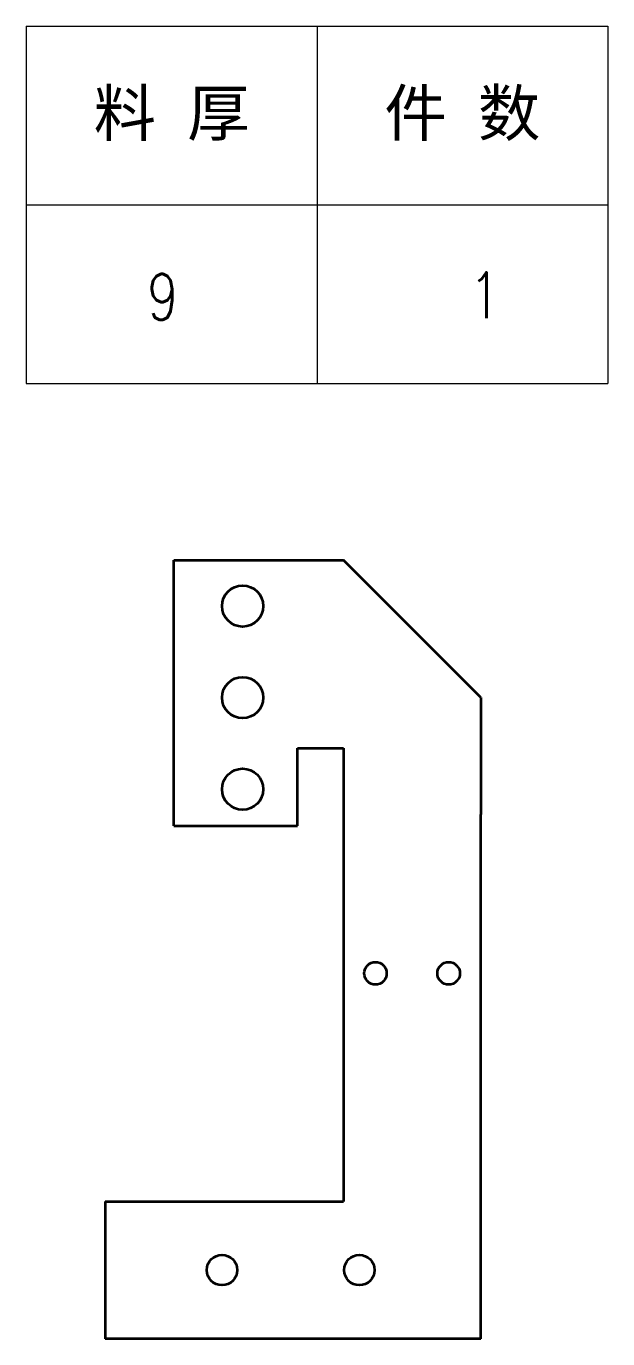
# Model space of a CAD drawing. Header units: millimetres. Extents: x 53130 to 124945, y -23470 to -1811.
# Drawn here: x 53271 to 53398, y -2097.4 to -1810.8 of the extents above; entities that cross this region are included whole.
import ezdxf
from ezdxf.enums import TextEntityAlignment as Align

# ---------------------------------------------------------------- set-up
doc = ezdxf.new("R2010")
doc.units = ezdxf.units.MM
doc.header["$LTSCALE"] = 0.5
doc.layers.add('标注线', color=3, linetype='Continuous', lineweight=18)
doc.layers.add('粗实线', color=7, linetype='Continuous', lineweight=35)
doc.styles.add('DIM', font='romans.shx', dxfattribs={"width": 0.8, "bigfont": 'bigfont.shx'})

# ---------------------------------------------------------------- blocks, each defined once
blk = doc.blocks.new('*T381')
at = {"color": 0, "linetype": 'ByBlock', "lineweight": -2, "transparency": 16777216}
for p, q in [((0, 0), (127, 0)), ((0, 0), (0, -78)), ((63.5, 0), (63.5, -78)), ((127, 0), (127, -78)), ((0, -39), (127, -39)), ((0, -78), (127, -78))]:
    blk.add_line(p, q, dxfattribs=at)
at = {"color": 0, "transparency": 16777216, "char_height": 10, "width": 60.5, "attachment_point": 5}
for s, insert in [('{\\fSimSun|b0|i0|c134|p2;料 厚}', (31.75, -19.5)), ('{\\fSimSun|b0|i0|c134|p2;件 数}', (95.25, -19.5))]:
    blk.add_mtext(s, dxfattribs=dict(at, insert=insert))
blk = doc.blocks.new('拆图参数')
blk.add_blockref('*T381', (-63.5, 78))
at = {"style": 'DIM', "width": 0.8}
blk.add_attdef('6', text='', height=10, dxfattribs=at).set_placement((-37.13, 18.91), align=Align.MIDDLE_LEFT)
blk.add_attdef('1', text='', height=10, dxfattribs=at).set_placement((36.65, 19.27), align=Align.MIDDLE_CENTER)

msp = doc.modelspace()

# ---------------------------------------------------------------- linework, layer by layer
at = {"layer": '粗实线'}
for p, q in [((53303.289, -1985.377), (53303.289, -1927.377)), ((53303.289, -1927.377), (53340.289, -1927.377)), ((53370.289, -1957.377), (53340.289, -1927.377)), ((53340.289, -1982.877), (53340.289, -2035.877)), ((53370.289, -2035.877), (53370.289, -1982.877)), ((53303.289, -1985.377), (53330.289, -1985.377)), ((53370.289, -2097.377), (53370.289, -2058.377)), ((53288.289, -2067.377), (53288.289, -2097.377)), ((53303.289, -2067.377), (53340.289, -2067.377)), ((53370.289, -2097.377), (53288.289, -2097.377))]:
    msp.add_line(p, q, dxfattribs=at)
at = {"layer": '粗实线', "ltscale": 0.3}
msp.add_line((53370.289, -1957.377), (53370.289, -1982.877), dxfattribs=at)
at = {"layer": '粗实线', "ltscale": 0.25}
msp.add_line((53330.289, -1968.377), (53340.289, -1968.377), dxfattribs=at)
at = {"layer": '粗实线', "ltscale": 0.425}
msp.add_line((53330.289, -1985.377), (53330.289, -1968.377), dxfattribs=at)
at = {"layer": '粗实线', "ltscale": 0.45}
msp.add_line((53340.289, -1968.377), (53340.289, -1982.877), dxfattribs=at)
at = {"layer": '粗实线', "ltscale": 0.225}
for p, q in [((53340.289, -2035.877), (53340.289, -2049.377)), ((53370.289, -2049.377), (53370.289, -2035.877)), ((53340.289, -2049.377), (53340.289, -2058.377)), ((53370.289, -2058.377), (53370.289, -2049.377)), ((53340.289, -2058.377), (53340.289, -2067.377))]:
    msp.add_line(p, q, dxfattribs=at)
at = {"layer": '粗实线', "ltscale": 0.375}
msp.add_line((53288.289, -2067.377), (53303.289, -2067.377), dxfattribs=at)
at = {"layer": '粗实线'}
for centre, radius in [((53318.289, -1937.377), 4.5), ((53318.289, -1957.377), 4.5), ((53318.289, -1977.377), 4.5), ((53347.289, -2017.579), 2.458), ((53363.289, -2017.579), 2.458), ((53313.789, -2082.377), 3.323), ((53343.789, -2082.377), 3.323)]:
    msp.add_circle(centre, radius, dxfattribs=at)

# ---------------------------------------------------------------- block references
at = {"layer": '标注线', "color": 7}
msp.add_blockref('拆图参数', (53334.537, -1888.759), dxfattribs=at).add_auto_attribs({'1': '1', '6': '9'})

doc.saveas('drawing.dxf')
